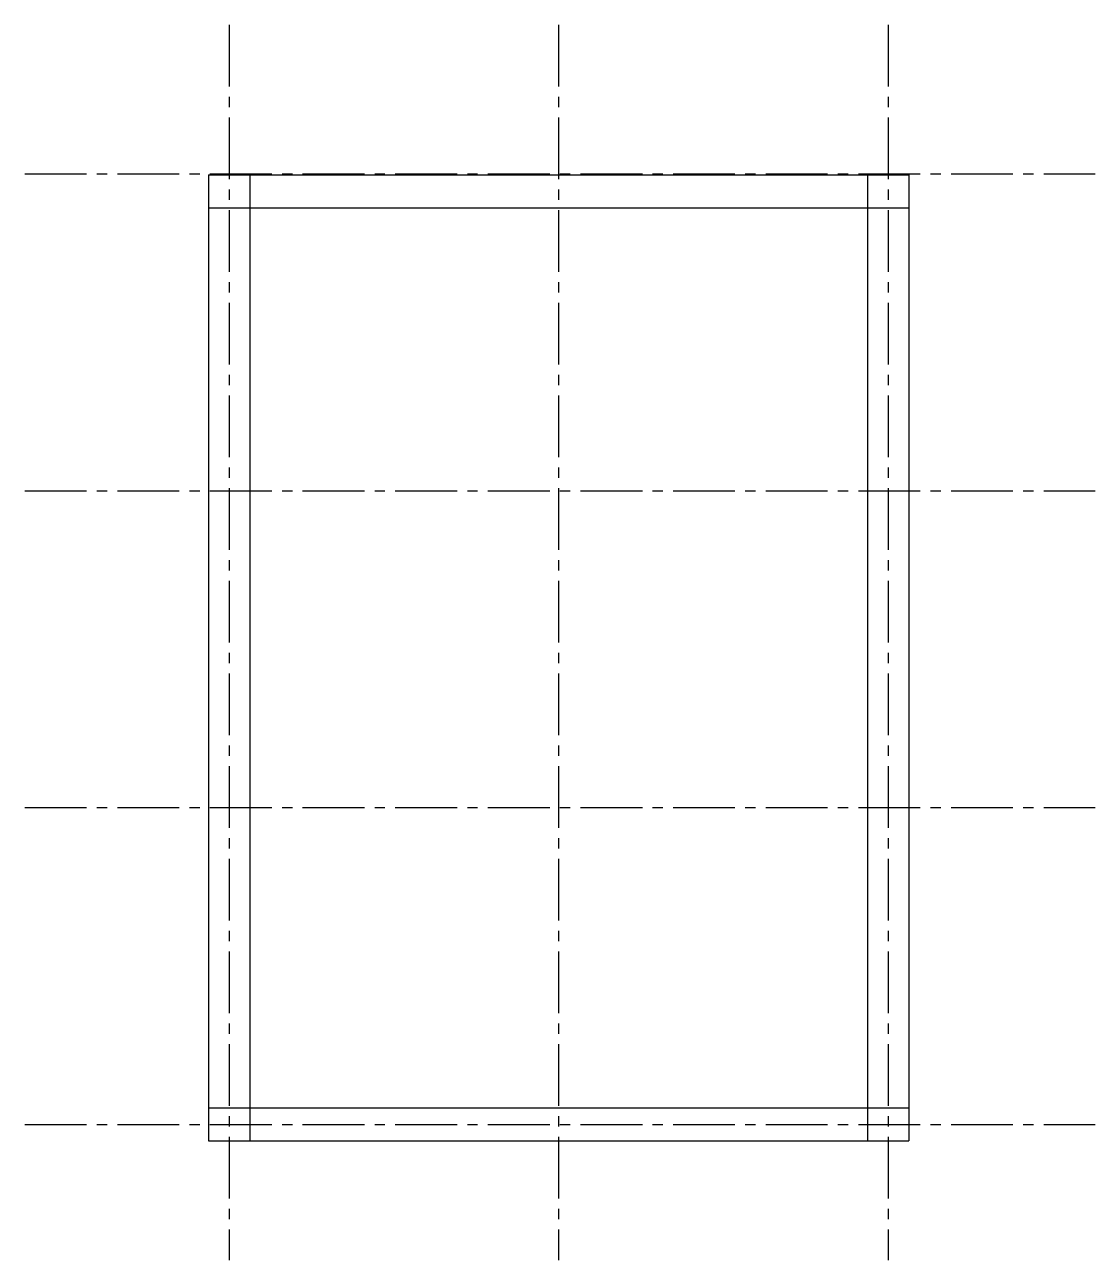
# Model space of a CAD drawing. Header units: metres. Extents: x 26.1 to 39.1, y -0.5 to 14.5.
import ezdxf

# ---------------------------------------------------------------- set-up
doc = ezdxf.new("R2010")
doc.units = ezdxf.units.M
doc.header["$MEASUREMENT"] = 0
doc.linetypes.add('CENTER2', pattern=[1.125, 0.75, -0.125, 0.125, -0.125])
doc.layers.add('Beams', color=1, linetype='Continuous')
doc.layers.add('Grids', color=7, linetype='CENTER2')

msp = doc.modelspace()

# ---------------------------------------------------------------- linework, layer by layer
at = {"layer": 'Beams'}
for p, q in [((28.284, 12.687), (28.284, 0.959)), ((28.284, 12.687), (36.788, 12.687)), ((28.784, 12.687), (28.784, 0.959)), ((36.288, 12.687), (36.288, 0.959)), ((36.788, 12.687), (36.788, 0.959)), ((28.284, 12.287), (36.788, 12.287)), ((28.284, 1.359), (36.788, 1.359)), ((28.284, 0.959), (36.788, 0.959))]:
    msp.add_line(p, q, dxfattribs=at)
at = {"layer": 'Grids'}
for p, q in [((28.536, 14.509), (28.536, -0.491)), ((32.536, 14.509), (32.536, -0.491)), ((36.536, 14.509), (36.536, -0.491)), ((26.052, 12.7), (39.052, 12.7)), ((26.052, 8.852), (39.052, 8.852)), ((26.052, 5.004), (39.052, 5.004)), ((26.052, 1.156), (39.052, 1.156))]:
    msp.add_line(p, q, dxfattribs=at)

doc.saveas('drawing.dxf')
